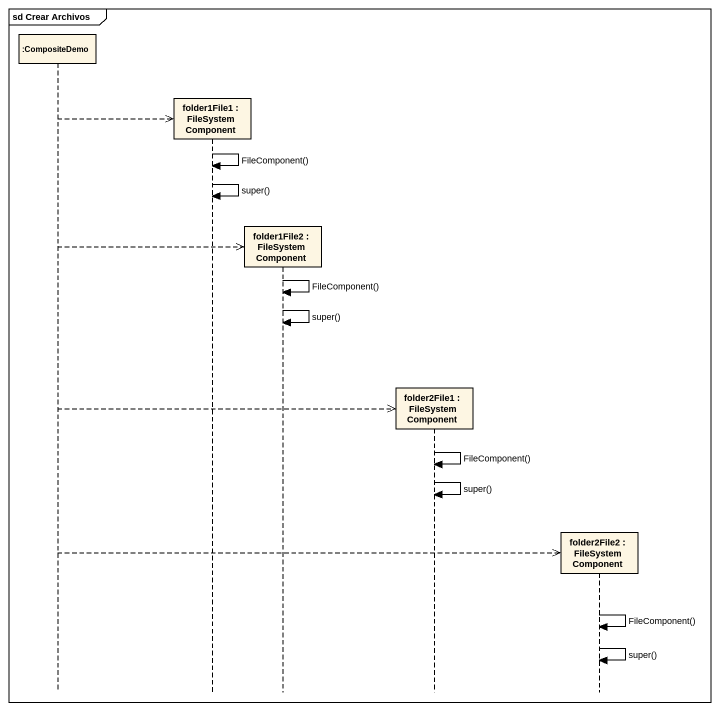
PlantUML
@startuml
mainframe sd Crear Archivos
hide footbox
participant ":CompositeDemo" as CompositeDemo
participant "folder1File1 : FileSystemComponent" as folder1File1
participant "folder1File2 : FileSystemComponent" as folder1File2
participant "folder2File1 : FileSystemComponent" as folder2File1
participant "folder2File2 : FileSystemComponent" as folder2File2

CompositeDemo -->> folder1File1 **
folder1File1 -> folder1File1 : FileComponent()
folder1File1 -> folder1File1 : super()
CompositeDemo -->> folder1File2 **
folder1File2 -> folder1File2 : FileComponent()
folder1File2 -> folder1File2 : super()
CompositeDemo -->> folder2File1 **
folder2File1 -> folder2File1 : FileComponent()
folder2File1 -> folder2File1 : super()
CompositeDemo -->> folder2File2 **
folder2File2 -> folder2File2 : FileComponent()
folder2File2 -> folder2File2 : super()
@enduml
